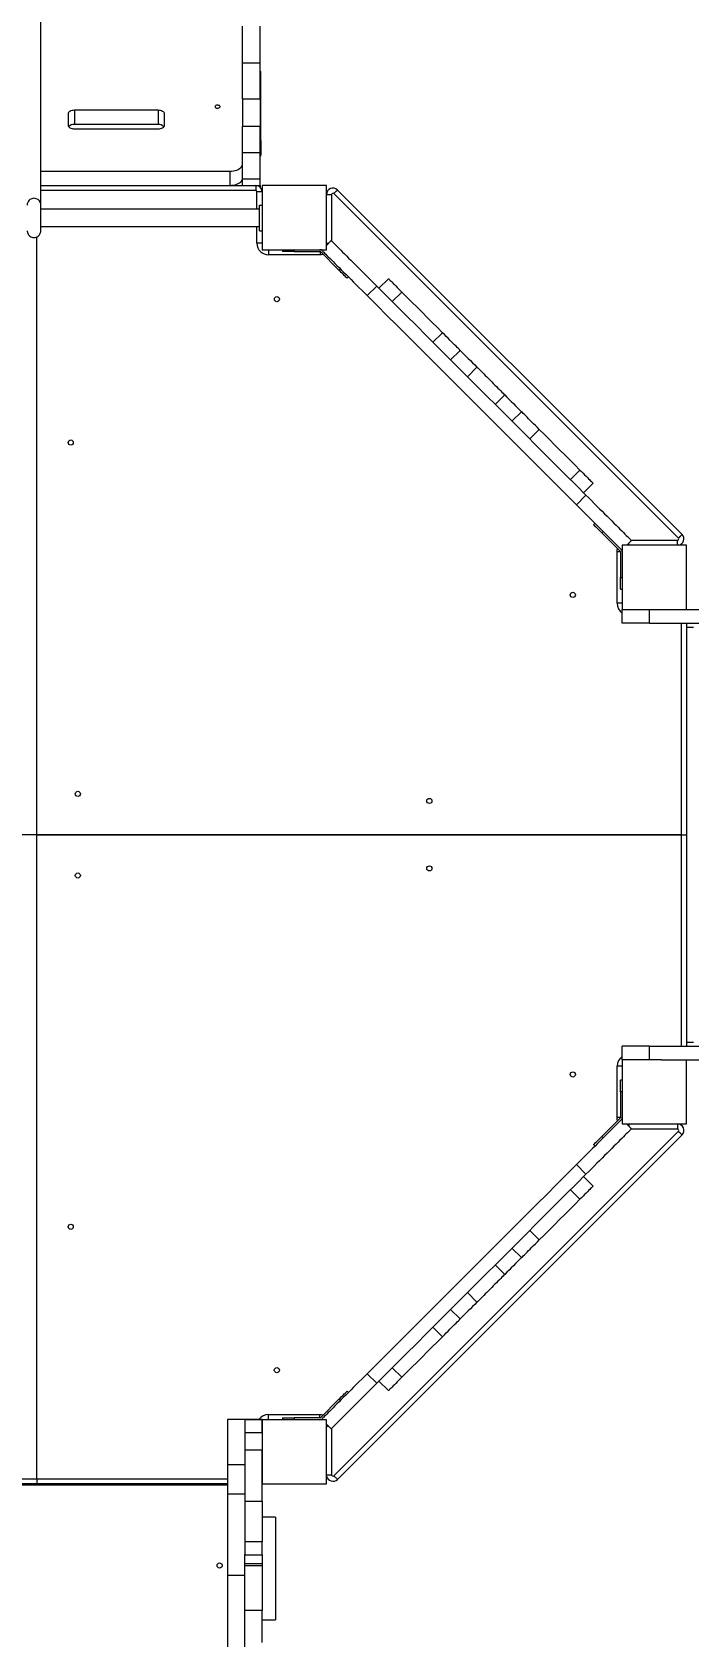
# Model space of a CAD drawing. Header units: millimetres. Extents: x -6600 to 7025, y -6221 to 3623.
# Drawn here: x 98 to 1119, y -1146 to 1350 of the extents above; entities that cross this region are included whole.
import ezdxf

# ---------------------------------------------------------------- set-up
doc = ezdxf.new("R2010")
doc.units = ezdxf.units.MM
for name, color, linetype in [('DIKOM_ОБЪЕКТ', 7, 'Continuous'), ('DIKOM_РАЗМЕР_ЗОНА', 7, 'Continuous'), ('DIKOM_РАЗМЕР_ОБЪЕКТА', 7, 'Continuous')]:
    doc.layers.add(name, color=color, linetype=linetype)
doc.styles.add('style1', font='arial.ttf', dxfattribs={"width": 0.8})
doc.dimstyles.new('1-50', dxfattribs={"dimtxt": 300, "dimasz": 200, "dimexe": 100, "dimexo": 0, "dimgap": 100, "dimtad": 1, "dimtxsty": 'style1', "dimcen": 200, "dimclrd": 7, "dimclre": 7, "dimclrt": 7, "dimadec": 1, "dimazin": 2, "dimtfac": 1, "dimtmove": 0, "dimatfit": 2, "dimfxl": 0, "dimlwd": 25, "dimlwe": 18, "dimarcsym": 0})

# ---------------------------------------------------------------- blocks, each defined once
blk = doc.blocks.new('*D0')
at = {"layer": 'Defpoints', "color": 0, "transparency": 16777216}
for p in [(-3645.1, -372.5), (5516.1, -354), (5516.1, -5541.8)]:
    blk.add_point(p, dxfattribs=at)
at = {"layer": 'DIKOM_РАЗМЕР_ОБЪЕКТА', "color": 7, "lineweight": 18, "transparency": 16777216}
for p, q in [((-3645.1, -372.5), (-3645.1, -5641.8)), ((5516.1, -354), (5516.1, -5641.8))]:
    blk.add_line(p, q, dxfattribs=at)
at = {"layer": 'DIKOM_РАЗМЕР_ОБЪЕКТА', "color": 7, "lineweight": 25, "transparency": 16777216}
blk.add_line((-3445.1, -5541.8), (5316.1, -5541.8), dxfattribs=at)
at = {"layer": 'DIKOM_РАЗМЕР_ОБЪЕКТА', "color": 7, "transparency": 16777216}
for points in [[(-3445.1, -5508.5), (-3445.1, -5575.1), (-3645.1, -5541.8)], [(5316.1, -5508.5), (5316.1, -5575.1), (5516.1, -5541.8)]]:
    blk.add_solid(points, dxfattribs=at)
at = {"layer": 'DIKOM_РАЗМЕР_ОБЪЕКТА', "color": 7, "transparency": 16777216, "insert": (935.5, -5288.6), "char_height": 300, "attachment_point": 5, "style": 'style1'}
blk.add_mtext('9150', dxfattribs=at)
blk = doc.blocks.new('*D1')
at = {"layer": 'Defpoints', "color": 0, "transparency": 16777216}
for p in [(3072.2, 2122.9), (-5486.8, -2868.5), (-2902.6, -2868.5)]:
    blk.add_point(p, dxfattribs=at)
at = {"layer": 'DIKOM_РАЗМЕР_ОБЪЕКТА', "color": 7, "lineweight": 18, "transparency": 16777216}
for p, q in [((3072.2, 2122.9), (-5586.8, 2122.9)), ((-2902.6, -2868.5), (-5586.8, -2868.5))]:
    blk.add_line(p, q, dxfattribs=at)
at = {"layer": 'DIKOM_РАЗМЕР_ОБЪЕКТА', "color": 7, "lineweight": 25, "transparency": 16777216}
blk.add_line((-5486.8, 1922.9), (-5486.8, -2668.5), dxfattribs=at)
at = {"layer": 'DIKOM_РАЗМЕР_ОБЪЕКТА', "color": 7, "transparency": 16777216}
for points in [[(-5520.1, 1922.9), (-5453.5, 1922.9), (-5486.8, 2122.9)], [(-5520.1, -2668.5), (-5453.5, -2668.5), (-5486.8, -2868.5)]]:
    blk.add_solid(points, dxfattribs=at)
at = {"layer": 'DIKOM_РАЗМЕР_ОБЪЕКТА', "color": 7, "transparency": 16777216, "insert": (-5740, -512.1), "char_height": 300, "attachment_point": 5, "rotation": 90, "style": 'style1'}
blk.add_mtext('4950', dxfattribs=at)
blk = doc.blocks.new('*D2')
at = {"layer": 'Defpoints', "color": 0, "transparency": 16777216}
for p in [(2016.7, 3622.9), (-6150.4, -4868.5), (-3431.1, -4868.5)]:
    blk.add_point(p, dxfattribs=at)
at = {"layer": 'DIKOM_РАЗМЕР_ЗОНА', "color": 7, "lineweight": 18, "transparency": 16777216}
for p, q in [((2016.7, 3622.9), (-6250.4, 3622.9)), ((-3431.1, -4868.5), (-6250.4, -4868.5))]:
    blk.add_line(p, q, dxfattribs=at)
at = {"layer": 'DIKOM_РАЗМЕР_ЗОНА', "color": 7, "lineweight": 25, "transparency": 16777216}
blk.add_line((-6150.4, 3422.9), (-6150.4, -4668.5), dxfattribs=at)
at = {"layer": 'DIKOM_РАЗМЕР_ЗОНА', "color": 7, "transparency": 16777216}
for points in [[(-6183.7, 3422.9), (-6117.1, 3422.9), (-6150.4, 3622.9)], [(-6183.7, -4668.5), (-6117.1, -4668.5), (-6150.4, -4868.5)]]:
    blk.add_solid(points, dxfattribs=at)
at = {"layer": 'DIKOM_РАЗМЕР_ЗОНА', "color": 7, "transparency": 16777216, "insert": (-6403.6, -540.9), "char_height": 300, "attachment_point": 5, "rotation": 90, "style": 'style1'}
blk.add_mtext('8450', dxfattribs=at)
blk = doc.blocks.new('*D3')
at = {"layer": 'Defpoints', "color": 0, "transparency": 16777216}
for p in [(-5145.1, 52.6), (7022.2, -451), (7022.2, -6120.9)]:
    blk.add_point(p, dxfattribs=at)
at = {"layer": 'DIKOM_РАЗМЕР_ЗОНА', "color": 7, "lineweight": 18, "transparency": 16777216}
for p, q in [((-5145.1, 52.6), (-5145.1, -6220.9)), ((7022.2, -451), (7022.2, -6220.9))]:
    blk.add_line(p, q, dxfattribs=at)
at = {"layer": 'DIKOM_РАЗМЕР_ЗОНА', "color": 7, "lineweight": 25, "transparency": 16777216}
blk.add_line((-4945.1, -6120.9), (6822.2, -6120.9), dxfattribs=at)
at = {"layer": 'DIKOM_РАЗМЕР_ЗОНА', "color": 7, "transparency": 16777216}
for points in [[(-4945.1, -6087.6), (-4945.1, -6154.2), (-5145.1, -6120.9)], [(6822.2, -6087.6), (6822.2, -6154.2), (7022.2, -6120.9)]]:
    blk.add_solid(points, dxfattribs=at)
at = {"layer": 'DIKOM_РАЗМЕР_ЗОНА', "color": 7, "transparency": 16777216, "insert": (938.6, -5867.7), "char_height": 300, "attachment_point": 5, "style": 'style1'}
blk.add_mtext('12150', dxfattribs=at)

msp = doc.modelspace()

# ---------------------------------------------------------------- linework, layer by layer
at = {"layer": 'DIKOM_ОБЪЕКТ', "color": 7, "linetype": 'Continuous', "lineweight": 15}
for p, q in [((425.455, 1302.088), (425.455, 1359.548)), ((452.455, 1302.088), (452.455, 1359.548)), ((425.455, 1302.088), (452.455, 1302.088)), ((425.455, 1246.205), (425.455, 1302.088)), ((452.455, 1246.205), (452.455, 1302.088)), ((453.955, 1181.352), (453.955, 1286.89)), ((293.955, 1228.386), (163.955, 1228.386)), ((163.955, 1228.386), (163.955, 1206.269)), ((293.955, 1228.386), (293.955, 1206.269)), ((425.455, 1246.205), (452.455, 1246.205)), ((425.455, 1246.205), (425.455, 1203.662)), ((452.455, 1246.205), (452.455, 1203.662)), ((153.955, 1222.65), (153.955, 1205.443)), ((293.955, 1206.269), (163.955, 1206.269)), ((163.955, 1199.707), (293.955, 1199.707)), ((303.955, 1205.443), (303.955, 1222.65)), ((425.455, 1203.662), (452.455, 1203.662)), ((425.455, 1162.544), (425.455, 1203.662)), ((452.455, 1162.544), (452.455, 1203.662)), ((453.955, 1181.352), (453.955, 1159.235)), ((425.455, 1162.544), (452.455, 1162.544)), ((425.455, 1121.628), (425.455, 1162.544)), ((452.455, 1121.628), (452.455, 1162.544)), ((111.595, 1133.746), (405.455, 1133.746)), ((405.455, 1133.746), (405.455, 1111.628)), ((111.602, 1111.628), (405.455, 1111.628)), ((111.602, 1111.628), (445.691, 1111.628)), ((445.691, 1103.628), (111.605, 1103.628)), ((425.455, 1121.628), (452.455, 1121.628)), ((425.455, 1111.628), (425.455, 1121.628)), ((425.455, 1111.628), (452.455, 1111.628)), ((445.691, 1111.628), (445.691, 1103.628)), ((447.691, 1074.571), (447.691, 1101.628)), ((455.69, 1101.628), (447.691, 1101.628)), ((452.455, 1111.628), (452.455, 1121.628)), ((452.455, 1111.628), (452.455, 1108.994)), ((555.69, 1111.628), (455.69, 1111.628)), ((455.69, 1111.628), (455.69, 1011.628)), ((555.69, 1011.628), (555.69, 1111.628)), ((1102.855, 563.041), (567.106, 1098.79)), ((572.762, 1104.447), (1108.512, 568.698)), ((451.69, 1074.571), (111.598, 1074.571)), ((451.69, 1041.071), (451.69, 1081.071)), ((451.69, 1081.071), (455.69, 1081.071)), ((555.691, 1097.376), (563.691, 1097.376)), ((555.691, 1021.63), (555.691, 1097.376)), ((563.691, 1097.376), (563.691, 1025.22)), ((105.69, 101.628), (105.69, 1031.827)), ((111.622, 1047.571), (451.69, 1047.571)), ((447.691, 1021.63), (447.691, 1047.571)), ((451.69, 1041.071), (455.69, 1041.071)), ((563.141, 1025.77), (555.69, 1018.319)), ((455.69, 1021.63), (447.691, 1021.63)), ((455.69, 1011.628), (555.69, 1011.628)), ((465.691, 1011.628), (465.691, 1003.63)), ((545.691, 1003.63), (465.691, 1003.63)), ((487.585, 1011.628), (487.585, 1008.628)), ((505.585, 1008.628), (487.585, 1008.628)), ((505.585, 1011.628), (505.585, 1008.628)), ((505.585, 1008.628), (545.514, 1008.628)), ((545.691, 1008.62), (545.691, 1003.63)), ((546.928, 1008.042), (575.162, 979.808)), ((548.999, 1011.628), (548.292, 1010.921)), ((555.69, 1021.45), (555.691, 1021.63)), ((555.691, 1021.63), (559.001, 1021.63)), ((575.162, 979.808), (577.283, 981.93)), ((587.89, 967.08), (590.011, 969.202)), ((633.852, 955.06), (619.003, 940.21)), ((652.26, 966.35), (637.41, 951.501)), ((672.925, 945.685), (658.076, 930.835)), ((736.079, 882.531), (721.23, 867.682)), ((763.673, 854.937), (748.823, 840.088)), ((789.74, 828.869), (774.891, 814.02)), ((832.931, 785.679), (818.082, 770.83)), ((858.999, 759.611), (844.149, 744.762)), ((886.592, 732.018), (871.743, 717.169)), ((949.746, 668.864), (934.897, 654.015)), ((959.121, 629.791), (944.272, 614.941)), ((955.562, 633.349), (970.412, 648.199)), ((973.263, 585.95), (971.142, 583.829)), ((985.991, 573.222), (983.87, 571.101)), ((983.87, 571.101), (1012.104, 542.867)), ((1015.69, 551.863), (1015.69, 451.863)), ((1115.69, 551.863), (1015.69, 551.863)), ((1029.832, 559.08), (1022.614, 551.863)), ((1025.69, 551.863), (1025.69, 554.939)), ((1029.285, 559.627), (1101.44, 559.627)), ((1101.44, 551.863), (1101.44, 559.627)), ((1115.69, 451.863), (1115.69, 551.863)), ((1007.69, 461.626), (1007.69, 541.627)), ((1012.682, 541.627), (1007.69, 541.627)), ((1012.689, 541.452), (1012.689, 501.523)), ((1015.69, 544.938), (1014.983, 544.231)), ((1015.691, 541.627), (1015.686, 541.627)), ((1012.689, 501.523), (1015.69, 501.523)), ((1012.689, 483.524), (1012.689, 501.523)), ((1012.689, 483.524), (1015.69, 483.524)), ((1015.691, 461.626), (1007.69, 461.626)), ((1015.69, 430.863), (1015.69, 451.863)), ((1015.69, 451.863), (1076.392, 451.863)), ((1058.094, 430.863), (1058.094, 451.863)), ((1076.392, 451.863), (1389.426, 451.863)), ((1058.094, 430.863), (1015.69, 430.863)), ((1058.094, 430.863), (1389.426, 430.863)), ((1107.69, 101.628), (1107.69, 430.863)), ((1115.69, 430.863), (1115.69, 424.628)), ((1115.69, 424.628), (1126.524, 424.628)), ((1115.69, 424.628), (1115.69, 101.628)), ((105.69, 101.628), (-845.089, 101.628)), ((105.69, -900.372), (105.69, 101.628)), ((105.69, 101.628), (1107.69, 101.628)), ((1107.69, 101.628), (1115.69, 101.628)), ((1107.69, -227.372), (1107.69, 101.628)), ((1115.69, 101.628), (1115.69, -221.372)), ((1115.69, -221.372), (1115.69, -227.372)), ((1115.69, -221.372), (1126.524, -221.372)), ((1015.69, -248.372), (1015.69, -227.372)), ((1058.094, -227.372), (1015.69, -227.372)), ((1076.392, -248.372), (1015.69, -248.372)), ((1015.69, -248.372), (1015.69, -348.372)), ((1058.094, -248.372), (1058.094, -227.372)), ((1058.094, -227.372), (1389.426, -227.372)), ((1076.392, -248.372), (1389.426, -248.372)), ((1115.69, -348.372), (1115.69, -248.372)), ((1007.692, -338.373), (1007.692, -258.373)), ((1015.69, -258.373), (1007.692, -258.373)), ((1012.689, -298.267), (1012.689, -280.267)), ((1015.69, -280.267), (1012.689, -280.267)), ((1015.69, -298.267), (1012.689, -298.267)), ((1012.689, -298.267), (1012.689, -338.196)), ((1012.104, -339.61), (983.87, -367.844)), ((1012.682, -338.373), (1007.692, -338.373)), ((1015.69, -341.681), (1014.983, -340.974)), ((1015.69, -348.372), (1115.69, -348.372)), ((1029.832, -355.823), (1022.38, -348.372)), ((1025.511, -348.372), (1025.691, -348.373)), ((1025.691, -348.373), (1101.437, -348.373)), ((1025.691, -348.373), (1025.691, -351.683)), ((1101.437, -348.373), (1101.437, -356.373)), ((567.102, -895.537), (1102.851, -359.788)), ((1108.508, -365.445), (572.759, -901.194)), ((983.87, -367.844), (985.991, -369.966)), ((1101.437, -356.373), (1029.282, -356.373)), ((971.142, -380.572), (973.263, -382.694)), ((959.121, -426.534), (944.272, -411.685)), ((970.412, -444.942), (955.562, -430.093)), ((949.746, -465.608), (934.897, -450.758)), ((886.592, -528.761), (871.743, -513.912)), ((858.999, -556.355), (844.149, -541.506)), ((832.931, -582.423), (818.082, -567.574)), ((789.74, -625.613), (774.891, -610.764)), ((763.673, -651.681), (748.823, -636.832)), ((736.079, -679.274), (721.23, -664.425)), ((633.852, -751.803), (619.003, -736.954)), ((637.41, -748.244), (652.26, -763.094)), ((672.925, -742.428), (658.076, -727.579)), ((590.011, -765.945), (587.89, -763.824)), ((575.162, -776.552), (546.928, -804.786)), ((577.283, -778.673), (575.162, -776.552)), ((401.69, -808.2), (401.69, -878.2)), ((428.689, -808.2), (401.69, -808.2)), ((428.689, -808.372), (428.689, -808.2)), ((455.69, -808.2), (428.689, -808.2)), ((428.689, -808.372), (428.689, -828.372)), ((455.69, -808.372), (428.689, -808.372)), ((455.69, -808.372), (455.69, -808.2)), ((455.69, -828.372), (455.69, -808.372)), ((455.924, -808.372), (455.924, -908.372)), ((555.924, -808.372), (455.924, -808.372)), ((465.687, -800.373), (545.688, -800.373)), ((465.687, -808.373), (465.687, -800.373)), ((487.585, -805.372), (487.585, -808.372)), ((487.585, -805.372), (505.585, -805.372)), ((505.585, -805.372), (505.585, -808.372)), ((545.514, -805.372), (505.585, -805.372)), ((545.688, -805.364), (545.688, -800.373)), ((545.688, -808.373), (545.688, -808.369)), ((548.999, -808.372), (548.292, -807.665)), ((555.924, -908.372), (555.924, -808.372)), ((563.141, -822.514), (555.924, -815.297)), ((555.924, -818.373), (559, -818.373)), ((563.688, -821.967), (563.688, -894.123)), ((428.689, -828.372), (455.69, -828.372)), ((428.689, -828.372), (428.689, -855.555)), ((455.69, -828.372), (455.69, -855.555)), ((455.69, -855.555), (428.689, -855.555)), ((428.689, -855.555), (428.689, -935.379)), ((455.69, -935.379), (455.69, -855.555)), ((401.69, -878.2), (428.689, -878.2)), ((401.69, -878.2), (401.69, -924.221)), ((555.924, -894.123), (563.688, -894.123)), ((-190.31, -900.372), (105.69, -900.372)), ((105.69, -908.372), (-190.31, -908.372)), ((401.69, -910.2), (-190.31, -910.2)), ((105.69, -900.372), (105.69, -908.372)), ((105.69, -900.372), (401.69, -900.372)), ((401.69, -908.372), (105.69, -908.372)), ((455.924, -908.372), (555.924, -908.372)), ((428.689, -924.221), (401.69, -924.221)), ((401.69, -924.221), (401.69, -1050.745)), ((428.689, -935.379), (455.69, -935.379)), ((428.689, -935.379), (428.689, -998.482)), ((455.69, -935.379), (455.69, -998.482)), ((476.69, -959.979), (455.69, -959.979)), ((476.69, -959.979), (476.69, -1119.979)), ((455.69, -998.482), (428.689, -998.482)), ((428.689, -998.482), (428.689, -1017.864)), ((455.69, -1018.658), (455.69, -998.482)), ((428.689, -1050.745), (428.689, -1017.864)), ((428.689, -1018.658), (455.69, -1018.658)), ((455.69, -1018.658), (455.69, -1032.2)), ((428.689, -1032.2), (455.69, -1032.2)), ((428.689, -1035.2), (455.69, -1035.2)), ((455.69, -1032.2), (455.69, -1035.2)), ((455.69, -1035.2), (455.69, -1105.2)), ((428.689, -1050.745), (401.69, -1050.745)), ((401.69, -1050.745), (401.69, -1748.79)), ((428.689, -1748.79), (428.689, -1050.745)), ((455.69, -1105.2), (428.689, -1105.2)), ((455.69, -1155.2), (455.69, -1105.2)), ((455.69, -1119.979), (476.69, -1119.979))]:
    msp.add_line(p, q, dxfattribs=at)
at = {"layer": 'DIKOM_ОБЪЕКТ', "color": 7, "linetype": 'Continuous', "lineweight": 15, "flags": 128}
for points in [[(163.955, 1228.386), (162.004, 1228.275), (160.128, 1227.949), (158.399, 1227.419), (156.884, 1226.706), (155.64, 1225.836), (154.716, 1224.845), (154.147, 1223.769), (153.955, 1222.65)], [(303.955, 1222.65), (303.763, 1223.769), (303.194, 1224.845), (302.27, 1225.836), (301.026, 1226.706), (299.511, 1227.419), (297.782, 1227.949), (295.906, 1228.275), (293.955, 1228.386)], [(382.455, 1234.121), (382.633, 1233.445), (383.15, 1232.829), (383.961, 1232.328), (384.994, 1231.986), (386.156, 1231.834), (387.345, 1231.885), (388.455, 1232.134), (389.387, 1232.561), (390.059, 1233.126), (390.411, 1233.779), (390.411, 1234.463), (390.059, 1235.117), (389.387, 1235.682), (388.455, 1236.108), (387.345, 1236.358), (386.156, 1236.409), (384.994, 1236.257), (383.961, 1235.915), (383.15, 1235.414), (382.633, 1234.798), (382.455, 1234.121)], [(153.955, 1205.443), (154.147, 1204.324), (154.716, 1203.248), (155.64, 1202.256), (156.884, 1201.387), (158.399, 1200.673), (160.128, 1200.143), (162.004, 1199.817), (163.955, 1199.707)], [(293.955, 1199.707), (295.906, 1199.817), (297.782, 1200.143), (299.511, 1200.673), (301.026, 1201.387), (302.27, 1202.256), (303.194, 1203.248), (303.763, 1204.324), (303.955, 1205.443)], [(405.455, 1133.746), (408.301, 1133.862), (411.09, 1134.21), (413.763, 1134.782), (416.268, 1135.567), (418.552, 1136.547), (420.57, 1137.705), (422.28, 1139.015), (423.648, 1140.452), (424.645, 1141.985), (425.252, 1143.584), (425.455, 1145.217)], [(405.455, 1111.628), (408.301, 1111.745), (411.09, 1112.093), (413.763, 1112.665), (416.268, 1113.449), (418.552, 1114.43), (420.57, 1115.588), (422.28, 1116.898), (423.648, 1118.335), (424.645, 1119.868), (425.252, 1121.467), (425.455, 1123.1)], [(572.762, 1104.447), (572.654, 1104.338), (572.332, 1104.016), (571.809, 1103.494), (571.105, 1102.79), (570.248, 1101.933), (569.27, 1100.955), (568.209, 1099.894), (567.106, 1098.79)], [(111.633, 1041.092), (111.632, 1041.278), (111.63, 1041.833), (111.629, 1042.747), (111.626, 1044.003), (111.624, 1045.577), (111.622, 1047.441), (111.619, 1049.558), (111.617, 1051.89), (111.614, 1054.394), (111.611, 1057.023), (111.609, 1059.727), (111.606, 1062.457), (111.604, 1065.161), (111.602, 1067.789), (111.6, 1070.293), (111.599, 1072.625), (111.598, 1074.743), (111.597, 1076.606), (111.596, 1078.18), (111.596, 1079.436), (111.596, 1080.35), (111.597, 1080.905), (111.598, 1081.092)], [(111.608, 1075.819), (111.606, 1077.011), (111.604, 1078.065), (111.603, 1078.973), (111.602, 1079.727), (111.6, 1080.32), (111.599, 1080.748), (111.598, 1081.006), (111.598, 1081.092)], [(1107.69, 101.628), (105.69, 101.628), (105.69, 1031.827)], [(111.633, 1041.092), (111.634, 1041.278), (111.635, 1041.834), (111.635, 1042.75), (111.635, 1044.007), (111.634, 1045.583), (111.633, 1047.448), (111.633, 1047.571)], [(563.141, 1025.77), (563.27, 1025.641), (563.657, 1025.255), (564.299, 1024.612), (565.196, 1023.716), (566.343, 1022.569), (567.736, 1021.175), (569.371, 1019.541), (571.241, 1017.671), (573.339, 1015.573), (575.658, 1013.253), (578.19, 1010.722), (580.924, 1007.987), (583.852, 1005.06), (586.962, 1001.95), (590.243, 998.668), (593.684, 995.228), (597.271, 991.641), (600.991, 987.92), (604.832, 984.08), (608.777, 980.134), (612.815, 976.096), (616.93, 971.982), (621.106, 967.806), (625.329, 963.583), (629.582, 959.329), (633.852, 955.06)], [(550.645, 1004.325), (548.253, 1003.813), (545.691, 1003.63)], [(548.292, 1010.921), (548.421, 1010.792), (548.807, 1010.406), (549.45, 1009.763), (550.347, 1008.866), (551.493, 1007.719), (552.887, 1006.326), (554.521, 1004.691), (556.392, 1002.822), (558.49, 1000.723), (560.809, 998.404), (563.341, 995.873), (566.075, 993.138), (569.002, 990.21), (572.113, 987.1), (575.394, 983.819), (578.834, 980.379), (582.421, 976.792), (586.142, 973.071), (589.982, 969.231), (593.928, 965.285), (597.966, 961.247), (602.081, 957.133), (606.257, 952.956), (610.479, 948.734), (614.733, 944.48), (619.003, 940.21)], [(587.89, 967.08), (587.76, 967.21), (587.375, 967.596), (586.74, 968.231), (585.87, 969.101), (584.781, 970.189), (583.497, 971.473), (582.043, 972.927), (580.449, 974.521), (578.748, 976.222), (576.973, 977.997), (575.162, 979.808)], [(959.121, 629.791), (943.771, 645.14), (928.38, 660.531), (912.951, 675.96), (897.489, 691.422), (881.999, 706.912), (866.484, 722.427), (850.95, 737.962), (835.4, 753.512), (819.839, 769.073), (804.272, 784.64), (788.701, 800.21), (773.134, 815.778), (757.573, 831.339), (742.023, 846.889), (726.488, 862.423), (710.974, 877.938), (695.483, 893.428), (680.022, 908.89), (664.593, 924.319), (649.201, 939.71), (633.852, 955.06)], [(652.26, 966.35), (652.288, 966.322), (652.547, 966.063), (653.074, 965.536), (653.863, 964.747), (654.906, 963.704), (656.189, 962.421), (657.699, 960.91), (659.42, 959.19), (661.331, 957.279), (663.41, 955.2), (665.635, 952.975), (667.981, 950.629), (670.42, 948.19), (672.925, 945.685)], [(944.272, 614.941), (928.922, 630.291), (913.531, 645.682), (898.102, 661.111), (882.64, 676.573), (867.15, 692.063), (851.635, 707.578), (836.101, 723.112), (820.551, 738.662), (804.99, 754.223), (789.422, 769.791), (773.852, 785.361), (758.284, 800.928), (742.724, 816.489), (727.174, 832.039), (711.639, 847.574), (696.124, 863.089), (680.634, 878.579), (665.172, 894.041), (649.743, 909.469), (634.352, 924.861), (619.003, 940.21)], [(672.925, 945.685), (680.794, 937.816), (688.67, 929.94), (696.555, 922.055), (704.447, 914.163), (712.346, 906.264), (720.251, 898.359), (728.163, 890.448), (736.079, 882.531)], [(763.673, 854.937), (762.408, 856.202), (760.9, 857.71), (759.161, 859.449), (757.205, 861.404), (755.051, 863.559), (752.714, 865.896), (750.216, 868.393), (747.578, 871.032), (744.821, 873.789), (741.97, 876.64), (739.047, 879.562), (736.079, 882.531)], [(763.673, 854.937), (766.726, 851.884), (769.839, 848.771), (773.01, 845.6), (776.24, 842.37), (779.528, 839.082), (782.874, 835.736), (786.279, 832.331), (789.74, 828.869)], [(789.74, 828.869), (790.983, 827.627), (792.455, 826.155), (794.14, 824.47), (796.019, 822.591), (798.071, 820.539), (800.273, 818.337), (802.599, 816.011), (805.024, 813.586), (807.52, 811.09), (810.059, 808.551), (812.612, 805.998), (815.152, 803.458), (817.648, 800.962), (820.072, 798.538), (822.399, 796.211), (824.6, 794.01), (826.652, 791.958), (828.531, 790.079), (830.216, 788.394), (831.688, 786.922), (832.931, 785.679)], [(832.931, 785.679), (836.393, 782.217), (839.797, 778.813), (843.143, 775.467), (846.432, 772.178), (849.661, 768.949), (852.833, 765.777), (855.945, 762.665), (858.999, 759.611)], [(886.592, 732.018), (883.624, 734.986), (880.701, 737.909), (877.85, 740.76), (875.093, 743.517), (872.455, 746.155), (869.957, 748.653), (867.621, 750.989), (865.466, 753.144), (863.51, 755.099), (861.771, 756.839), (860.263, 758.347), (858.999, 759.611)], [(886.592, 732.018), (894.509, 724.101), (902.42, 716.19), (910.326, 708.284), (918.225, 700.385), (926.117, 692.493), (934.001, 684.609), (941.878, 676.732), (949.746, 668.864)], [(949.746, 668.864), (952.251, 666.359), (954.691, 663.919), (957.036, 661.574), (959.261, 659.349), (961.341, 657.269), (963.251, 655.359), (964.972, 653.638), (966.482, 652.128), (967.766, 650.844), (968.808, 649.802), (969.597, 649.013), (970.124, 648.486), (970.383, 648.227), (970.412, 648.199)], [(959.121, 629.791), (963.39, 625.521), (967.644, 621.267), (971.867, 617.045), (976.043, 612.868), (980.158, 608.754), (984.196, 604.716), (988.141, 600.77), (991.982, 596.93), (995.702, 593.209), (999.289, 589.622), (1002.73, 586.182), (1006.011, 582.901), (1009.121, 579.791), (1012.049, 576.863), (1014.783, 574.128), (1017.315, 571.597), (1019.634, 569.278), (1021.732, 567.179), (1023.602, 565.309), (1025.236, 563.675), (1026.63, 562.282), (1027.777, 561.135), (1028.673, 560.238), (1029.316, 559.595), (1029.703, 559.209), (1029.832, 559.08)], [(944.272, 614.941), (948.541, 610.672), (952.795, 606.418), (957.018, 602.195), (961.194, 598.019), (965.309, 593.905), (969.346, 589.867), (973.292, 585.921), (977.133, 582.08), (980.853, 578.36), (984.44, 574.773), (987.881, 571.333), (991.162, 568.051), (994.272, 564.941), (997.199, 562.014), (999.934, 559.279), (1002.466, 556.748), (1004.784, 554.428), (1006.883, 552.33), (1008.753, 550.46), (1010.387, 548.826), (1011.781, 547.432), (1012.928, 546.285), (1013.824, 545.389), (1014.467, 544.746), (1014.853, 544.36), (1014.983, 544.231)], [(983.87, 571.101), (982.058, 572.912), (980.284, 574.687), (978.582, 576.388), (976.989, 577.982), (975.535, 579.436), (974.251, 580.72), (973.162, 581.808), (972.292, 582.678), (971.658, 583.313), (971.271, 583.699), (971.142, 583.829)], [(1108.512, 568.698), (1108.403, 568.589), (1108.081, 568.267), (1107.558, 567.744), (1106.855, 567.041), (1105.997, 566.184), (1105.019, 565.206), (1103.958, 564.144), (1102.855, 563.041)], [(1007.69, 541.627), (1007.874, 544.188), (1008.386, 546.584)], [(1014.983, -340.974), (1014.853, -341.103), (1014.467, -341.49), (1013.824, -342.132), (1012.928, -343.029), (1011.781, -344.176), (1010.387, -345.569), (1008.753, -347.204), (1006.883, -349.074), (1004.784, -351.172), (1002.466, -353.491), (999.934, -356.023), (997.199, -358.757), (994.272, -361.685), (991.162, -364.795), (987.881, -368.076), (984.44, -371.517), (980.853, -375.104), (977.133, -378.824), (973.292, -382.664), (969.346, -386.611), (965.309, -390.648), (961.194, -394.763), (957.018, -398.939), (952.795, -403.162), (948.541, -407.416), (944.272, -411.685)], [(1008.386, -343.327), (1007.875, -340.935), (1007.692, -338.373)], [(1029.832, -355.823), (1029.703, -355.952), (1029.316, -356.339), (1028.673, -356.982), (1027.777, -357.878), (1026.63, -359.025), (1025.236, -360.419), (1023.602, -362.053), (1021.732, -363.923), (1019.634, -366.021), (1017.315, -368.34), (1014.783, -370.872), (1012.049, -373.606), (1009.121, -376.534), (1006.011, -379.644), (1002.73, -382.926), (999.289, -386.366), (995.702, -389.953), (991.982, -393.673), (988.141, -397.514), (984.196, -401.46), (980.158, -405.498), (976.043, -409.612), (971.867, -413.788), (967.644, -418.011), (963.39, -422.265), (959.121, -426.534)], [(971.142, -380.572), (971.271, -380.443), (971.658, -380.057), (972.292, -379.422), (973.162, -378.552), (974.251, -377.463), (975.535, -376.179), (976.989, -374.726), (978.582, -373.132), (980.284, -371.43), (982.058, -369.656), (983.87, -367.844)], [(1108.508, -365.445), (1108.4, -365.336), (1108.078, -365.014), (1107.555, -364.491), (1106.851, -363.788), (1105.994, -362.93), (1105.016, -361.952), (1103.955, -360.891), (1102.851, -359.788)], [(619.003, -736.954), (634.352, -721.604), (649.743, -706.213), (665.172, -690.784), (680.634, -675.323), (696.124, -659.832), (711.639, -644.318), (727.174, -628.783), (742.724, -613.233), (758.284, -597.672), (773.852, -582.104), (789.422, -566.535), (804.99, -550.967), (820.551, -535.406), (836.101, -519.856), (851.635, -504.321), (867.15, -488.807), (882.64, -473.316), (898.102, -457.855), (913.531, -442.426), (928.922, -427.034), (944.272, -411.685)], [(633.852, -751.803), (649.201, -736.454), (664.593, -721.062), (680.022, -705.634), (695.483, -690.172), (710.974, -674.681), (726.488, -659.167), (742.023, -643.632), (757.573, -628.082), (773.134, -612.521), (788.701, -596.954), (804.272, -581.384), (819.839, -565.816), (835.4, -550.255), (850.95, -534.705), (866.484, -519.171), (881.999, -503.656), (897.489, -488.166), (912.951, -472.704), (928.38, -457.275), (943.771, -441.884), (959.121, -426.534)], [(970.412, -444.942), (970.383, -444.97), (970.124, -445.23), (969.597, -445.757), (968.808, -446.546), (967.766, -447.588), (966.482, -448.871), (964.972, -450.382), (963.251, -452.102), (961.341, -454.013), (959.261, -456.092), (957.036, -458.318), (954.691, -460.663), (952.251, -463.102), (949.746, -465.608)], [(949.746, -465.608), (941.878, -473.476), (934.001, -481.352), (926.117, -489.237), (918.225, -497.129), (910.326, -505.028), (902.42, -512.933), (894.509, -520.845), (886.592, -528.761)], [(858.999, -556.355), (860.263, -555.09), (861.771, -553.582), (863.51, -551.843), (865.466, -549.888), (867.621, -547.733), (869.957, -545.397), (872.455, -542.899), (875.093, -540.26), (877.85, -537.504), (880.701, -534.652), (883.624, -531.73), (886.592, -528.761)], [(858.999, -556.355), (855.945, -559.409), (852.833, -562.521), (849.661, -565.692), (846.432, -568.922), (843.143, -572.21), (839.797, -575.557), (836.393, -578.961), (832.931, -582.423)], [(832.931, -582.423), (831.688, -583.665), (830.216, -585.137), (828.531, -586.823), (826.652, -588.702), (824.6, -590.753), (822.399, -592.955), (820.072, -595.281), (817.648, -597.706), (815.152, -600.202), (812.612, -602.741), (810.059, -605.295), (807.52, -607.834), (805.024, -610.33), (802.599, -612.755), (800.273, -615.081), (798.071, -617.282), (796.019, -619.334), (794.14, -621.213), (792.455, -622.898), (790.983, -624.371), (789.74, -625.613)], [(789.74, -625.613), (786.279, -629.075), (782.874, -632.479), (779.528, -635.826), (776.24, -639.114), (773.01, -642.344), (769.839, -645.515), (766.726, -648.627), (763.673, -651.681)], [(736.079, -679.274), (739.047, -676.306), (741.97, -673.384), (744.821, -670.532), (747.578, -667.776), (750.216, -665.137), (752.714, -662.639), (755.051, -660.303), (757.205, -658.148), (759.161, -656.193), (760.9, -654.454), (762.408, -652.945), (763.673, -651.681)], [(736.079, -679.274), (728.163, -687.191), (720.251, -695.103), (712.346, -703.008), (704.447, -710.907), (696.555, -718.799), (688.67, -726.683), (680.794, -734.56), (672.925, -742.428)], [(619.003, -736.954), (614.733, -741.223), (610.479, -745.477), (606.257, -749.7), (602.081, -753.876), (597.966, -757.991), (593.928, -762.028), (589.982, -765.975), (586.142, -769.815), (582.421, -773.535), (578.834, -777.122), (575.394, -780.563), (572.113, -783.844), (569.002, -786.954), (566.075, -789.882), (563.341, -792.616), (560.809, -795.148), (558.49, -797.467), (556.392, -799.565), (554.521, -801.435), (552.887, -803.07), (551.493, -804.463), (550.347, -805.61), (549.45, -806.506), (548.807, -807.149), (548.421, -807.536), (548.292, -807.665)], [(672.925, -742.428), (670.42, -744.934), (667.981, -747.373), (665.635, -749.718), (663.41, -751.943), (661.331, -754.023), (659.42, -755.934), (657.699, -757.654), (656.189, -759.165), (654.906, -760.448), (653.863, -761.49), (653.074, -762.279), (652.547, -762.806), (652.288, -763.065), (652.26, -763.094)], [(633.852, -751.803), (629.582, -756.073), (625.329, -760.327), (621.106, -764.549), (616.93, -768.725), (612.815, -772.84), (608.777, -776.878), (604.832, -780.824), (600.991, -784.664), (597.271, -788.385), (593.684, -791.972), (590.243, -795.412), (586.962, -798.693), (583.852, -801.803), (580.924, -804.731), (578.19, -807.466), (575.658, -809.997), (573.339, -812.316), (571.241, -814.414), (569.371, -816.284), (567.736, -817.919), (566.343, -819.312), (565.196, -820.459), (564.299, -821.356), (563.657, -821.998), (563.27, -822.385), (563.141, -822.514)], [(575.162, -776.552), (576.973, -774.741), (578.748, -772.966), (580.449, -771.265), (582.043, -769.671), (583.497, -768.217), (584.781, -766.933), (585.87, -765.845), (586.74, -764.974), (587.375, -764.34), (587.76, -763.954), (587.89, -763.824)], [(455.924, -816.209), (455.879, -816.422), (455.69, -818.145)], [(545.688, -800.373), (548.25, -800.556), (550.645, -801.069)], [(572.759, -901.194), (572.65, -901.085), (572.328, -900.763), (571.806, -900.241), (571.102, -899.537), (570.245, -898.68), (569.267, -897.702), (568.206, -896.641), (567.102, -895.537)]]:
    msp.add_lwpolyline(points, dxfattribs=at)
at = {"layer": 'DIKOM_ОБЪЕКТ', "color": 7, "linetype": 'Continuous', "lineweight": 15}
for centre in [(478.691, 934.63), (158.19, 711.628), (938.69, 474.627), (169.19, 165.128), (715.69, 154.128), (715.69, 49.128), (169.19, 38.128), (938.691, -271.373), (158.19, -508.372), (478.688, -731.373), (389.69, -1035.2)]:
    msp.add_circle(centre, 4, dxfattribs=at)
for centre, radius, start, end in [((450.31, 1286.605), 3.656, 4.481824, 54.070863), ((163.13, 1194.454), 11.843, 86.003098, 133.900723), ((294.781, 1194.454), 11.843, 46.098795, 93.997383), ((450.31, 1181.638), 3.656, 305.929137, 355.518176), ((450.31, 1159.521), 3.656, 305.929137, 355.518176), ((445.691, 1101.628), 10, 1.035521, 90), ((445.691, 1101.628), 2, 0, 90), ((565.691, 1097.376), 10, 45.000001, 180), ((565.691, 1097.376), 2, 45.000001, 180), ((465.691, 1021.63), 18, 180, 270), ((545.514, 1006.628), 5, 45, 90), ((545.514, 1006.628), 2, 45, 90), ((1101.44, 561.627), 2, 270, 45.000001), ((1101.44, 561.627), 10, 282.472766, 45.000001), ((1010.69, 541.452), 2, 0, 45), ((1010.69, 541.452), 5, 0, 45), ((1025.69, 461.626), 18, 180, 236.247345), ((1025.691, -258.373), 18, 123.756428, 180), ((1010.69, -338.196), 2, 315, 0), ((1010.69, -338.196), 5, 315, 0), ((1101.437, -358.373), 10, 315.000001, 90), ((1101.437, -358.373), 2, 315.000001, 90), ((465.687, -818.373), 18, 90, 145.587551), ((545.514, -803.372), 2, 270, 315), ((545.514, -803.372), 5, 270, 315), ((565.688, -894.123), 10, 192.472766, 315.000001), ((565.688, -894.123), 2, 180, 315.000001)]:
    msp.add_arc(centre, radius, start, end, dxfattribs=at)
for points, knots in [([(111.615, 1074.571), (111.614, 1077.825), (111.611, 1084.866), (111.608, 1095.462), (111.604, 1106.13), (111.601, 1116.117), (111.598, 1125.42), (111.595, 1134.04), (111.593, 1141.784), (111.591, 1148.697), (111.589, 1154.823), (111.587, 1160.395), (111.586, 1165.448), (111.584, 1170.152), (111.582, 1178.62), (111.579, 1190.953), (111.575, 1206.933), (111.571, 1222.968), (111.568, 1238.808), (111.567, 1254.197), (111.565, 1268.686), (111.565, 1282.365), (111.566, 1296.495), (111.568, 1310.93), (111.57, 1325.578), (111.574, 1339.49), (111.578, 1352.832), (111.582, 1365.771), (111.587, 1378.484), (111.592, 1391.514), (111.597, 1404.896), (111.603, 1418.688), (111.609, 1432.49), (111.614, 1446.381), (111.619, 1460.414), (111.624, 1474.795), (111.629, 1489.768), (111.632, 1502.952), (111.633, 1514.05), (111.635, 1522.694), (111.635, 1531.627), (111.636, 1540.748), (111.636, 1549.935), (111.635, 1559.04), (111.635, 1566.18), (111.634, 1571.437), (111.634, 1574.995), (111.634, 1578.98), (111.633, 1583.411), (111.632, 1588.265), (111.632, 1593.546), (111.631, 1599.256), (111.63, 1605.431), (111.629, 1612.542), (111.628, 1620.668), (111.626, 1629.885), (111.624, 1639.782), (111.622, 1650.353), (111.62, 1661.586), (111.618, 1669.299), (111.618, 1673.256)], [0, 0, 0, 0, 0.01126325, 0.0243648, 0.03672439, 0.04834136, 0.05921546, 0.06934681, 0.07873599, 0.08669126, 0.094024, 0.10073502, 0.10682482, 0.11239493, 0.11793261, 0.1379694, 0.15841126, 0.17921895, 0.20157001, 0.22391912, 0.24627873, 0.26864489, 0.29102213, 0.31958199, 0.34815586, 0.3767365, 0.40532442, 0.43389851, 0.46245065, 0.49098482, 0.52274976, 0.55451555, 0.58628306, 0.61806301, 0.64986806, 0.68168464, 0.71350242, 0.74530769, 0.7612952, 0.77727856, 0.79325854, 0.80902746, 0.82415889, 0.83864367, 0.8524845, 0.85726599, 0.86261331, 0.86856164, 0.87511147, 0.88226321, 0.88987364, 0.89806573, 0.90683999, 0.91619699, 0.92809669, 0.94082346, 0.95437761, 0.96875895, 0.98396688, 1, 1, 1, 1]), ([(111.598, 1081.092), (111.598, 1081.095), (111.598, 1081.729), (111.467, 1083.107), (110.817, 1085.266), (109.501, 1087.536), (107.372, 1089.634), (104.453, 1091.156), (101.031, 1091.713), (97.611, 1091.143), (94.699, 1089.611), (92.577, 1087.505), (91.277, 1085.233), (90.61, 1083.075), (90.538, 1081.703), (90.504, 1081.073)], [0, 0, 0, 0, 0.00030473, 0.05783806, 0.12558341, 0.20459479, 0.29491806, 0.39480667, 0.50030618, 0.60581102, 0.70570338, 0.79601721, 0.87488876, 0.9425362, 1, 1, 1, 1]), ([(90.54, 1041.073), (90.574, 1040.443), (90.649, 1039.071), (91.321, 1036.914), (92.623, 1034.644), (94.749, 1032.543), (97.665, 1031.016), (101.086, 1030.451), (104.506, 1031.015), (107.423, 1032.542), (109.547, 1034.644), (110.86, 1036.917), (111.507, 1039.076), (111.633, 1040.455), (111.633, 1041.088), (111.633, 1041.092)], [0, 0, 0, 0, 0.05746511, 0.12511301, 0.20398269, 0.29429962, 0.39418826, 0.49969127, 0.60519193, 0.70508194, 0.79540152, 0.87441744, 0.94216056, 0.99969164, 1, 1, 1, 1])]:
    msp.add_open_spline(points, degree=3, knots=knots, dxfattribs=at)

# ---------------------------------------------------------------- dimensions: what is measured, and where the dimension line sits
at = {"layer": 'DIKOM_РАЗМЕР_ЗОНА'}
dim = msp.add_linear_dim(base=(-6150.408, -4868.463), p1=(2016.737, 3622.925), p2=(-3431.086, -4868.463), angle=90, text='8450', dimstyle='1-50', dxfattribs=at)
dim.commit()
dim.dimension.update_dxf_attribs({"geometry": '*D2', "text_midpoint": (-6150.408, -540.877), "dimtype": 160})
dim = msp.add_linear_dim(base=(7022.219, -6120.906), p1=(-5145.086, 52.645), p2=(7022.219, -451.033), text='12150', dimstyle='1-50', dxfattribs=at)
dim.commit()
dim.dimension.update_dxf_attribs({"geometry": '*D3', "text_midpoint": (938.567, -6120.906), "dimtype": 160})
at = {"layer": 'DIKOM_РАЗМЕР_ОБЪЕКТА'}
dim = msp.add_linear_dim(base=(-5486.798, -2868.463), p1=(3072.189, 2122.925), p2=(-2902.586, -2868.463), angle=90, text='4950', dimstyle='1-50', dxfattribs=at)
dim.commit()
dim.dimension.update_dxf_attribs({"geometry": '*D1', "text_midpoint": (-5486.798, -512.097), "dimtype": 160})
dim = msp.add_linear_dim(base=(5516.104, -5541.815), p1=(-3645.086, -372.472), p2=(5516.104, -353.956), text='9150', dimstyle='1-50', dxfattribs=at)
dim.commit()
dim.dimension.update_dxf_attribs({"geometry": '*D0', "text_midpoint": (935.509, -5541.815), "dimtype": 160})

doc.saveas('drawing.dxf')
